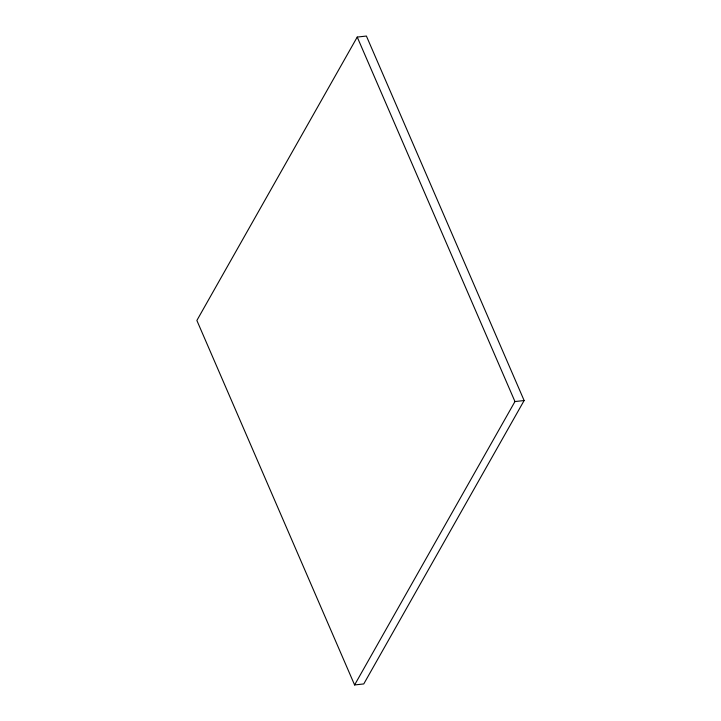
<?xml version="1.0" encoding="UTF-8"?>
<svg xmlns="http://www.w3.org/2000/svg" width="721" height="721" viewBox="0 0 721 721"><rect width="100%" height="100%" fill="white"/><g stroke="black" fill="none" stroke-linecap="round" stroke-linejoin="round"><path stroke-width="1.08" d="M357.228 37.068L196.869 320.466L354.597 684.95L363.772 683.932L524.131 400.534L366.403 36.05L357.228 37.068L514.956 401.552L354.597 684.95M514.956 401.552L524.131 400.534"/></g></svg>
